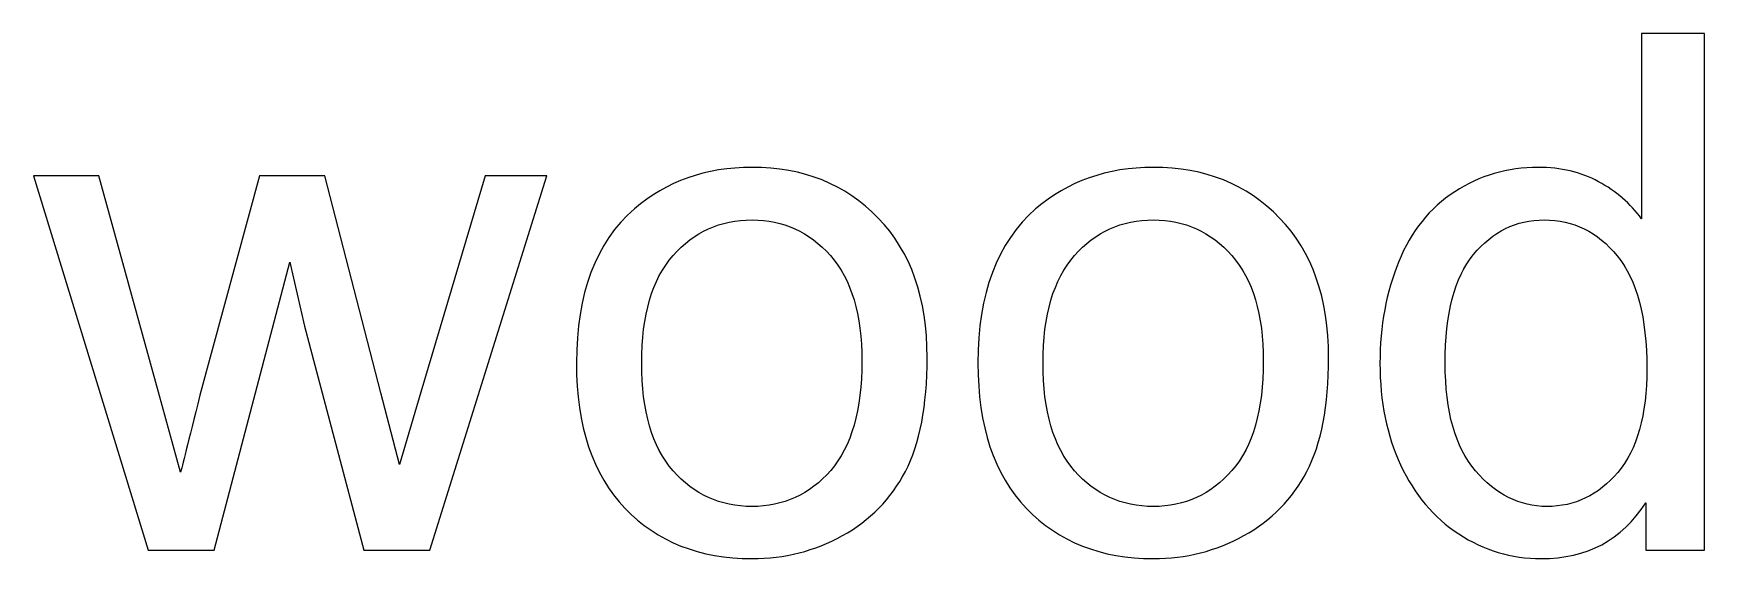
# Model space of a CAD drawing. Header units: inches. Extents: x -11.8 to 11.6, y -5.3 to 5.9.
# Drawn here: x 5.302 to 6.46, y 4.611 to 4.975 of the extents above; entities that cross this region are included whole.
import ezdxf

# ---------------------------------------------------------------- set-up
doc = ezdxf.new("R2010")
doc.units = ezdxf.units.IN
doc.header["$MEASUREMENT"] = 0
doc.layers.add('Layer 1', color=7, linetype='Continuous')

msp = doc.modelspace()

# ---------------------------------------------------------------- linework, layer by layer
at = {"layer": 'Layer 1', "color": 250}
for points, knots in [([(6.4191, 4.6172), (6.4191, 4.6172), (6.4191, 4.6499), (6.4191, 4.6499), (6.4191, 4.6499), (6.4027, 4.6242), (6.3785, 4.6113), (6.3466, 4.6113), (6.3466, 4.6113), (6.326, 4.6113), (6.307, 4.617), (6.2896, 4.6284), (6.2896, 4.6284), (6.2723, 4.6397), (6.2589, 4.6557), (6.2493, 4.6762), (6.2493, 4.6762), (6.2398, 4.6966), (6.235, 4.72), (6.235, 4.7466), (6.235, 4.7466), (6.235, 4.7724), (6.2394, 4.7959), (6.248, 4.817), (6.248, 4.817), (6.2566, 4.8381), (6.2695, 4.8542), (6.2868, 4.8654), (6.2868, 4.8654), (6.304, 4.8767), (6.3234, 4.8823), (6.3447, 4.8823), (6.3447, 4.8823), (6.3603, 4.8823), (6.3742, 4.879), (6.3864, 4.8724), (6.3864, 4.8724), (6.3986, 4.8658), (6.4085, 4.8572), (6.4162, 4.8467), (6.4162, 4.8467), (6.4162, 4.8467), (6.4162, 4.9751), (6.4162, 4.9751), (6.4162, 4.9751), (6.4162, 4.9751), (6.4599, 4.9751), (6.4599, 4.9751), (6.4599, 4.9751), (6.4599, 4.9751), (6.4599, 4.6172), (6.4599, 4.6172), (6.4599, 4.6172), (6.4599, 4.6172), (6.4191, 4.6172), (6.4191, 4.6172)], [0, 0, 0, 0, 0.066667, 0.066667, 0.066667, 0.066667, 0.133333, 0.133333, 0.133333, 0.133333, 0.2, 0.2, 0.2, 0.2, 0.266667, 0.266667, 0.266667, 0.266667, 0.333333, 0.333333, 0.333333, 0.333333, 0.4, 0.4, 0.4, 0.4, 0.466667, 0.466667, 0.466667, 0.466667, 0.533333, 0.533333, 0.533333, 0.533333, 0.6, 0.6, 0.6, 0.6, 0.666667, 0.666667, 0.666667, 0.666667, 0.733333, 0.733333, 0.733333, 0.733333, 0.8, 0.8, 0.8, 0.8, 0.866667, 0.866667, 0.866667, 0.866667, 1, 1, 1, 1]), ([(5.3816, 4.6172), (5.3816, 4.6172), (5.3022, 4.8764), (5.3022, 4.8764), (5.3022, 4.8764), (5.3022, 4.8764), (5.3476, 4.8764), (5.3476, 4.8764), (5.3476, 4.8764), (5.3476, 4.8764), (5.3889, 4.7267), (5.3889, 4.7267), (5.3889, 4.7267), (5.3889, 4.7267), (5.4042, 4.6711), (5.4042, 4.6711), (5.4042, 4.6711), (5.4049, 4.6739), (5.4094, 4.6917), (5.4176, 4.7246), (5.4176, 4.7246), (5.4176, 4.7246), (5.4589, 4.8764), (5.4589, 4.8764), (5.4589, 4.8764), (5.4589, 4.8764), (5.5041, 4.8764), (5.5041, 4.8764), (5.5041, 4.8764), (5.5041, 4.8764), (5.5429, 4.7261), (5.5429, 4.7261), (5.5429, 4.7261), (5.5429, 4.7261), (5.5559, 4.6765), (5.5559, 4.6765), (5.5559, 4.6765), (5.5559, 4.6765), (5.5707, 4.7266), (5.5707, 4.7266), (5.5707, 4.7266), (5.5707, 4.7266), (5.6151, 4.8764), (5.6151, 4.8764), (5.6151, 4.8764), (5.6151, 4.8764), (5.6579, 4.8764), (5.6579, 4.8764), (5.6579, 4.8764), (5.6579, 4.8764), (5.5768, 4.6172), (5.5768, 4.6172), (5.5768, 4.6172), (5.5768, 4.6172), (5.5312, 4.6172), (5.5312, 4.6172), (5.5312, 4.6172), (5.5312, 4.6172), (5.49, 4.7724), (5.49, 4.7724), (5.49, 4.7724), (5.49, 4.7724), (5.4799, 4.8167), (5.4799, 4.8167), (5.4799, 4.8167), (5.4799, 4.8167), (5.4275, 4.6172), (5.4275, 4.6172), (5.4275, 4.6172), (5.4275, 4.6172), (5.3816, 4.6172), (5.3816, 4.6172)], [0, 0, 0, 0, 0.052632, 0.052632, 0.052632, 0.052632, 0.105263, 0.105263, 0.105263, 0.105263, 0.157895, 0.157895, 0.157895, 0.157895, 0.210526, 0.210526, 0.210526, 0.210526, 0.263158, 0.263158, 0.263158, 0.263158, 0.315789, 0.315789, 0.315789, 0.315789, 0.368421, 0.368421, 0.368421, 0.368421, 0.421053, 0.421053, 0.421053, 0.421053, 0.473684, 0.473684, 0.473684, 0.473684, 0.526316, 0.526316, 0.526316, 0.526316, 0.578947, 0.578947, 0.578947, 0.578947, 0.631579, 0.631579, 0.631579, 0.631579, 0.684211, 0.684211, 0.684211, 0.684211, 0.736842, 0.736842, 0.736842, 0.736842, 0.789474, 0.789474, 0.789474, 0.789474, 0.842105, 0.842105, 0.842105, 0.842105, 0.894737, 0.894737, 0.894737, 0.894737, 1, 1, 1, 1]), ([(5.6784, 4.7468), (5.6784, 4.7948), (5.6917, 4.8304), (5.7185, 4.8535), (5.7185, 4.8535), (5.7407, 4.8727), (5.7679, 4.8823), (5.8, 4.8823), (5.8, 4.8823), (5.8356, 4.8823), (5.8648, 4.8707), (5.8874, 4.8472), (5.8874, 4.8472), (5.9101, 4.8239), (5.9213, 4.7917), (5.9213, 4.7505), (5.9213, 4.7505), (5.9213, 4.7171), (5.9163, 4.6908), (5.9063, 4.6717), (5.9063, 4.6717), (5.8963, 4.6526), (5.8817, 4.6377), (5.8626, 4.6272), (5.8626, 4.6272), (5.8435, 4.6166), (5.8226, 4.6113), (5.8, 4.6113), (5.8, 4.6113), (5.7637, 4.6113), (5.7344, 4.6229), (5.712, 4.6462), (5.712, 4.6462), (5.6896, 4.6695), (5.6784, 4.703), (5.6784, 4.7468)], [0, 0, 0, 0, 0.1, 0.1, 0.1, 0.1, 0.2, 0.2, 0.2, 0.2, 0.3, 0.3, 0.3, 0.3, 0.4, 0.4, 0.4, 0.4, 0.5, 0.5, 0.5, 0.5, 0.6, 0.6, 0.6, 0.6, 0.7, 0.7, 0.7, 0.7, 0.8, 0.8, 0.8, 0.8, 1, 1, 1, 1]), ([(5.9565, 4.7468), (5.9565, 4.7948), (5.9698, 4.8304), (5.9965, 4.8535), (5.9965, 4.8535), (6.0188, 4.8727), (6.046, 4.8823), (6.078, 4.8823), (6.078, 4.8823), (6.1137, 4.8823), (6.1429, 4.8707), (6.1655, 4.8472), (6.1655, 4.8472), (6.1881, 4.8239), (6.1994, 4.7917), (6.1994, 4.7505), (6.1994, 4.7505), (6.1994, 4.7171), (6.1944, 4.6908), (6.1844, 4.6717), (6.1844, 4.6717), (6.1744, 4.6526), (6.1598, 4.6377), (6.1407, 4.6272), (6.1407, 4.6272), (6.1215, 4.6166), (6.1007, 4.6113), (6.078, 4.6113), (6.078, 4.6113), (6.0418, 4.6113), (6.0125, 4.6229), (5.99, 4.6462), (5.99, 4.6462), (5.9676, 4.6695), (5.9565, 4.703), (5.9565, 4.7468)], [0, 0, 0, 0, 0.1, 0.1, 0.1, 0.1, 0.2, 0.2, 0.2, 0.2, 0.3, 0.3, 0.3, 0.3, 0.4, 0.4, 0.4, 0.4, 0.5, 0.5, 0.5, 0.5, 0.6, 0.6, 0.6, 0.6, 0.7, 0.7, 0.7, 0.7, 0.8, 0.8, 0.8, 0.8, 1, 1, 1, 1]), ([(5.7236, 4.7468), (5.7236, 4.7136), (5.7308, 4.6887), (5.7453, 4.6722), (5.7453, 4.6722), (5.7598, 4.6557), (5.7781, 4.6474), (5.8, 4.6474), (5.8, 4.6474), (5.8218, 4.6474), (5.84, 4.6557), (5.8545, 4.6723), (5.8545, 4.6723), (5.8689, 4.6889), (5.8761, 4.7142), (5.8761, 4.7482), (5.8761, 4.7482), (5.8761, 4.7803), (5.8689, 4.8047), (5.8543, 4.8212), (5.8543, 4.8212), (5.8397, 4.8377), (5.8216, 4.8459), (5.8, 4.8459), (5.8, 4.8459), (5.7781, 4.8459), (5.7598, 4.8377), (5.7453, 4.8212), (5.7453, 4.8212), (5.7308, 4.8048), (5.7236, 4.78), (5.7236, 4.7468)], [0, 0, 0, 0, 0.111111, 0.111111, 0.111111, 0.111111, 0.222222, 0.222222, 0.222222, 0.222222, 0.333333, 0.333333, 0.333333, 0.333333, 0.444444, 0.444444, 0.444444, 0.444444, 0.555556, 0.555556, 0.555556, 0.555556, 0.666667, 0.666667, 0.666667, 0.666667, 0.777778, 0.777778, 0.777778, 0.777778, 1, 1, 1, 1]), ([(6.0016, 4.7468), (6.0016, 4.7136), (6.0089, 4.6887), (6.0234, 4.6722), (6.0234, 4.6722), (6.0379, 4.6557), (6.0561, 4.6474), (6.078, 4.6474), (6.078, 4.6474), (6.0999, 4.6474), (6.118, 4.6557), (6.1325, 4.6723), (6.1325, 4.6723), (6.147, 4.6889), (6.1542, 4.7142), (6.1542, 4.7482), (6.1542, 4.7482), (6.1542, 4.7803), (6.147, 4.8047), (6.1324, 4.8212), (6.1324, 4.8212), (6.1178, 4.8377), (6.0997, 4.8459), (6.078, 4.8459), (6.078, 4.8459), (6.0561, 4.8459), (6.0379, 4.8377), (6.0234, 4.8212), (6.0234, 4.8212), (6.0089, 4.8048), (6.0016, 4.78), (6.0016, 4.7468)], [0, 0, 0, 0, 0.111111, 0.111111, 0.111111, 0.111111, 0.222222, 0.222222, 0.222222, 0.222222, 0.333333, 0.333333, 0.333333, 0.333333, 0.444444, 0.444444, 0.444444, 0.444444, 0.555556, 0.555556, 0.555556, 0.555556, 0.666667, 0.666667, 0.666667, 0.666667, 0.777778, 0.777778, 0.777778, 0.777778, 1, 1, 1, 1]), ([(6.2802, 4.7466), (6.2802, 4.7133), (6.2872, 4.6885), (6.3012, 4.6721), (6.3012, 4.6721), (6.3152, 4.6557), (6.3317, 4.6474), (6.3508, 4.6474), (6.3508, 4.6474), (6.37, 4.6474), (6.3863, 4.6553), (6.3997, 4.671), (6.3997, 4.671), (6.4131, 4.6867), (6.4199, 4.7107), (6.4199, 4.7429), (6.4199, 4.7429), (6.4199, 4.7784), (6.413, 4.8044), (6.3994, 4.821), (6.3994, 4.821), (6.3857, 4.8377), (6.3689, 4.8459), (6.3488, 4.8459), (6.3488, 4.8459), (6.3293, 4.8459), (6.313, 4.8379), (6.2999, 4.822), (6.2999, 4.822), (6.2868, 4.8061), (6.2802, 4.7809), (6.2802, 4.7466)], [0, 0, 0, 0, 0.111111, 0.111111, 0.111111, 0.111111, 0.222222, 0.222222, 0.222222, 0.222222, 0.333333, 0.333333, 0.333333, 0.333333, 0.444444, 0.444444, 0.444444, 0.444444, 0.555556, 0.555556, 0.555556, 0.555556, 0.666667, 0.666667, 0.666667, 0.666667, 0.777778, 0.777778, 0.777778, 0.777778, 1, 1, 1, 1])]:
    msp.add_open_spline(points, degree=3, knots=knots, dxfattribs=at)
at = {"layer": 'Layer 1', "color": 250, "lineweight": 9}
for points, knots in [([(6.4191, 4.6172), (6.4191, 4.6172), (6.4191, 4.6499), (6.4191, 4.6499), (6.4191, 4.6499), (6.4027, 4.6242), (6.3785, 4.6113), (6.3466, 4.6113), (6.3466, 4.6113), (6.326, 4.6113), (6.307, 4.617), (6.2896, 4.6284), (6.2896, 4.6284), (6.2723, 4.6397), (6.2589, 4.6557), (6.2493, 4.6762), (6.2493, 4.6762), (6.2398, 4.6966), (6.235, 4.72), (6.235, 4.7466), (6.235, 4.7466), (6.235, 4.7724), (6.2394, 4.7959), (6.248, 4.817), (6.248, 4.817), (6.2566, 4.8381), (6.2695, 4.8542), (6.2868, 4.8654), (6.2868, 4.8654), (6.304, 4.8767), (6.3234, 4.8823), (6.3447, 4.8823), (6.3447, 4.8823), (6.3603, 4.8823), (6.3742, 4.879), (6.3864, 4.8724), (6.3864, 4.8724), (6.3986, 4.8658), (6.4085, 4.8572), (6.4162, 4.8467), (6.4162, 4.8467), (6.4162, 4.8467), (6.4162, 4.9751), (6.4162, 4.9751), (6.4162, 4.9751), (6.4162, 4.9751), (6.4599, 4.9751), (6.4599, 4.9751), (6.4599, 4.9751), (6.4599, 4.9751), (6.4599, 4.6172), (6.4599, 4.6172), (6.4599, 4.6172), (6.4599, 4.6172), (6.4191, 4.6172), (6.4191, 4.6172)], [0, 0, 0, 0, 0.066667, 0.066667, 0.066667, 0.066667, 0.133333, 0.133333, 0.133333, 0.133333, 0.2, 0.2, 0.2, 0.2, 0.266667, 0.266667, 0.266667, 0.266667, 0.333333, 0.333333, 0.333333, 0.333333, 0.4, 0.4, 0.4, 0.4, 0.466667, 0.466667, 0.466667, 0.466667, 0.533333, 0.533333, 0.533333, 0.533333, 0.6, 0.6, 0.6, 0.6, 0.666667, 0.666667, 0.666667, 0.666667, 0.733333, 0.733333, 0.733333, 0.733333, 0.8, 0.8, 0.8, 0.8, 0.866667, 0.866667, 0.866667, 0.866667, 1, 1, 1, 1]), ([(5.3816, 4.6172), (5.3816, 4.6172), (5.3022, 4.8764), (5.3022, 4.8764), (5.3022, 4.8764), (5.3022, 4.8764), (5.3476, 4.8764), (5.3476, 4.8764), (5.3476, 4.8764), (5.3476, 4.8764), (5.3889, 4.7267), (5.3889, 4.7267), (5.3889, 4.7267), (5.3889, 4.7267), (5.4042, 4.6711), (5.4042, 4.6711), (5.4042, 4.6711), (5.4049, 4.6739), (5.4094, 4.6917), (5.4176, 4.7246), (5.4176, 4.7246), (5.4176, 4.7246), (5.4589, 4.8764), (5.4589, 4.8764), (5.4589, 4.8764), (5.4589, 4.8764), (5.5041, 4.8764), (5.5041, 4.8764), (5.5041, 4.8764), (5.5041, 4.8764), (5.5429, 4.7261), (5.5429, 4.7261), (5.5429, 4.7261), (5.5429, 4.7261), (5.5559, 4.6765), (5.5559, 4.6765), (5.5559, 4.6765), (5.5559, 4.6765), (5.5707, 4.7266), (5.5707, 4.7266), (5.5707, 4.7266), (5.5707, 4.7266), (5.6151, 4.8764), (5.6151, 4.8764), (5.6151, 4.8764), (5.6151, 4.8764), (5.6579, 4.8764), (5.6579, 4.8764), (5.6579, 4.8764), (5.6579, 4.8764), (5.5768, 4.6172), (5.5768, 4.6172), (5.5768, 4.6172), (5.5768, 4.6172), (5.5312, 4.6172), (5.5312, 4.6172), (5.5312, 4.6172), (5.5312, 4.6172), (5.49, 4.7724), (5.49, 4.7724), (5.49, 4.7724), (5.49, 4.7724), (5.4799, 4.8167), (5.4799, 4.8167), (5.4799, 4.8167), (5.4799, 4.8167), (5.4275, 4.6172), (5.4275, 4.6172), (5.4275, 4.6172), (5.4275, 4.6172), (5.3816, 4.6172), (5.3816, 4.6172)], [0, 0, 0, 0, 0.052632, 0.052632, 0.052632, 0.052632, 0.105263, 0.105263, 0.105263, 0.105263, 0.157895, 0.157895, 0.157895, 0.157895, 0.210526, 0.210526, 0.210526, 0.210526, 0.263158, 0.263158, 0.263158, 0.263158, 0.315789, 0.315789, 0.315789, 0.315789, 0.368421, 0.368421, 0.368421, 0.368421, 0.421053, 0.421053, 0.421053, 0.421053, 0.473684, 0.473684, 0.473684, 0.473684, 0.526316, 0.526316, 0.526316, 0.526316, 0.578947, 0.578947, 0.578947, 0.578947, 0.631579, 0.631579, 0.631579, 0.631579, 0.684211, 0.684211, 0.684211, 0.684211, 0.736842, 0.736842, 0.736842, 0.736842, 0.789474, 0.789474, 0.789474, 0.789474, 0.842105, 0.842105, 0.842105, 0.842105, 0.894737, 0.894737, 0.894737, 0.894737, 1, 1, 1, 1]), ([(5.6784, 4.7468), (5.6784, 4.7948), (5.6917, 4.8304), (5.7185, 4.8535), (5.7185, 4.8535), (5.7407, 4.8727), (5.7679, 4.8823), (5.8, 4.8823), (5.8, 4.8823), (5.8356, 4.8823), (5.8648, 4.8707), (5.8874, 4.8472), (5.8874, 4.8472), (5.9101, 4.8239), (5.9213, 4.7917), (5.9213, 4.7505), (5.9213, 4.7505), (5.9213, 4.7171), (5.9163, 4.6908), (5.9063, 4.6717), (5.9063, 4.6717), (5.8963, 4.6526), (5.8817, 4.6377), (5.8626, 4.6272), (5.8626, 4.6272), (5.8435, 4.6166), (5.8226, 4.6113), (5.8, 4.6113), (5.8, 4.6113), (5.7637, 4.6113), (5.7344, 4.6229), (5.712, 4.6462), (5.712, 4.6462), (5.6896, 4.6695), (5.6784, 4.703), (5.6784, 4.7468)], [0, 0, 0, 0, 0.1, 0.1, 0.1, 0.1, 0.2, 0.2, 0.2, 0.2, 0.3, 0.3, 0.3, 0.3, 0.4, 0.4, 0.4, 0.4, 0.5, 0.5, 0.5, 0.5, 0.6, 0.6, 0.6, 0.6, 0.7, 0.7, 0.7, 0.7, 0.8, 0.8, 0.8, 0.8, 1, 1, 1, 1]), ([(5.9565, 4.7468), (5.9565, 4.7948), (5.9698, 4.8304), (5.9965, 4.8535), (5.9965, 4.8535), (6.0188, 4.8727), (6.046, 4.8823), (6.078, 4.8823), (6.078, 4.8823), (6.1137, 4.8823), (6.1429, 4.8707), (6.1655, 4.8472), (6.1655, 4.8472), (6.1881, 4.8239), (6.1994, 4.7917), (6.1994, 4.7505), (6.1994, 4.7505), (6.1994, 4.7171), (6.1944, 4.6908), (6.1844, 4.6717), (6.1844, 4.6717), (6.1744, 4.6526), (6.1598, 4.6377), (6.1407, 4.6272), (6.1407, 4.6272), (6.1215, 4.6166), (6.1007, 4.6113), (6.078, 4.6113), (6.078, 4.6113), (6.0418, 4.6113), (6.0125, 4.6229), (5.99, 4.6462), (5.99, 4.6462), (5.9676, 4.6695), (5.9565, 4.703), (5.9565, 4.7468)], [0, 0, 0, 0, 0.1, 0.1, 0.1, 0.1, 0.2, 0.2, 0.2, 0.2, 0.3, 0.3, 0.3, 0.3, 0.4, 0.4, 0.4, 0.4, 0.5, 0.5, 0.5, 0.5, 0.6, 0.6, 0.6, 0.6, 0.7, 0.7, 0.7, 0.7, 0.8, 0.8, 0.8, 0.8, 1, 1, 1, 1]), ([(5.7236, 4.7468), (5.7236, 4.7136), (5.7308, 4.6887), (5.7453, 4.6722), (5.7453, 4.6722), (5.7598, 4.6557), (5.7781, 4.6474), (5.8, 4.6474), (5.8, 4.6474), (5.8218, 4.6474), (5.84, 4.6557), (5.8545, 4.6723), (5.8545, 4.6723), (5.8689, 4.6889), (5.8761, 4.7142), (5.8761, 4.7482), (5.8761, 4.7482), (5.8761, 4.7803), (5.8689, 4.8047), (5.8543, 4.8212), (5.8543, 4.8212), (5.8397, 4.8377), (5.8216, 4.8459), (5.8, 4.8459), (5.8, 4.8459), (5.7781, 4.8459), (5.7598, 4.8377), (5.7453, 4.8212), (5.7453, 4.8212), (5.7308, 4.8048), (5.7236, 4.78), (5.7236, 4.7468)], [0, 0, 0, 0, 0.111111, 0.111111, 0.111111, 0.111111, 0.222222, 0.222222, 0.222222, 0.222222, 0.333333, 0.333333, 0.333333, 0.333333, 0.444444, 0.444444, 0.444444, 0.444444, 0.555556, 0.555556, 0.555556, 0.555556, 0.666667, 0.666667, 0.666667, 0.666667, 0.777778, 0.777778, 0.777778, 0.777778, 1, 1, 1, 1]), ([(6.0016, 4.7468), (6.0016, 4.7136), (6.0089, 4.6887), (6.0234, 4.6722), (6.0234, 4.6722), (6.0379, 4.6557), (6.0561, 4.6474), (6.078, 4.6474), (6.078, 4.6474), (6.0999, 4.6474), (6.118, 4.6557), (6.1325, 4.6723), (6.1325, 4.6723), (6.147, 4.6889), (6.1542, 4.7142), (6.1542, 4.7482), (6.1542, 4.7482), (6.1542, 4.7803), (6.147, 4.8047), (6.1324, 4.8212), (6.1324, 4.8212), (6.1178, 4.8377), (6.0997, 4.8459), (6.078, 4.8459), (6.078, 4.8459), (6.0561, 4.8459), (6.0379, 4.8377), (6.0234, 4.8212), (6.0234, 4.8212), (6.0089, 4.8048), (6.0016, 4.78), (6.0016, 4.7468)], [0, 0, 0, 0, 0.111111, 0.111111, 0.111111, 0.111111, 0.222222, 0.222222, 0.222222, 0.222222, 0.333333, 0.333333, 0.333333, 0.333333, 0.444444, 0.444444, 0.444444, 0.444444, 0.555556, 0.555556, 0.555556, 0.555556, 0.666667, 0.666667, 0.666667, 0.666667, 0.777778, 0.777778, 0.777778, 0.777778, 1, 1, 1, 1]), ([(6.2802, 4.7466), (6.2802, 4.7133), (6.2872, 4.6885), (6.3012, 4.6721), (6.3012, 4.6721), (6.3152, 4.6557), (6.3317, 4.6474), (6.3508, 4.6474), (6.3508, 4.6474), (6.37, 4.6474), (6.3863, 4.6553), (6.3997, 4.671), (6.3997, 4.671), (6.4131, 4.6867), (6.4199, 4.7107), (6.4199, 4.7429), (6.4199, 4.7429), (6.4199, 4.7784), (6.413, 4.8044), (6.3994, 4.821), (6.3994, 4.821), (6.3857, 4.8377), (6.3689, 4.8459), (6.3488, 4.8459), (6.3488, 4.8459), (6.3293, 4.8459), (6.313, 4.8379), (6.2999, 4.822), (6.2999, 4.822), (6.2868, 4.8061), (6.2802, 4.7809), (6.2802, 4.7466)], [0, 0, 0, 0, 0.111111, 0.111111, 0.111111, 0.111111, 0.222222, 0.222222, 0.222222, 0.222222, 0.333333, 0.333333, 0.333333, 0.333333, 0.444444, 0.444444, 0.444444, 0.444444, 0.555556, 0.555556, 0.555556, 0.555556, 0.666667, 0.666667, 0.666667, 0.666667, 0.777778, 0.777778, 0.777778, 0.777778, 1, 1, 1, 1])]:
    msp.add_open_spline(points, degree=3, knots=knots, dxfattribs=at)

doc.saveas('drawing.dxf')
